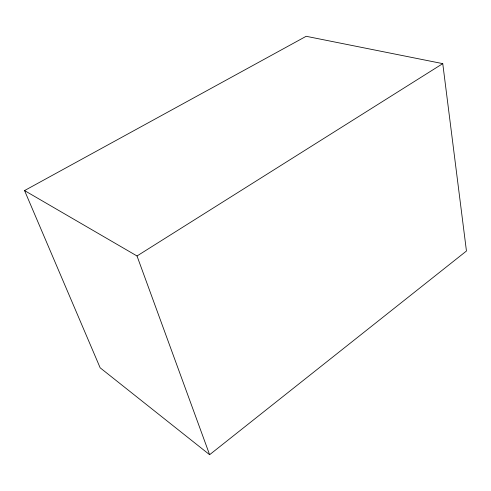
<?xml version="1.0" encoding="UTF-8"?>
<svg xmlns="http://www.w3.org/2000/svg" width="491" height="491" viewBox="0 0 491 491"><rect width="100%" height="100%" fill="white"/><g stroke="black" fill="none" stroke-linecap="round" stroke-linejoin="round"><path stroke-width="0.74" d="M209.62 454.709L466.45 251.018L442.759 63.634L306.175 36.291L24.55 190.569L100.158 367.814L209.62 454.709L137.014 255.977L24.55 190.569M137.014 255.977L442.759 63.634"/></g></svg>
